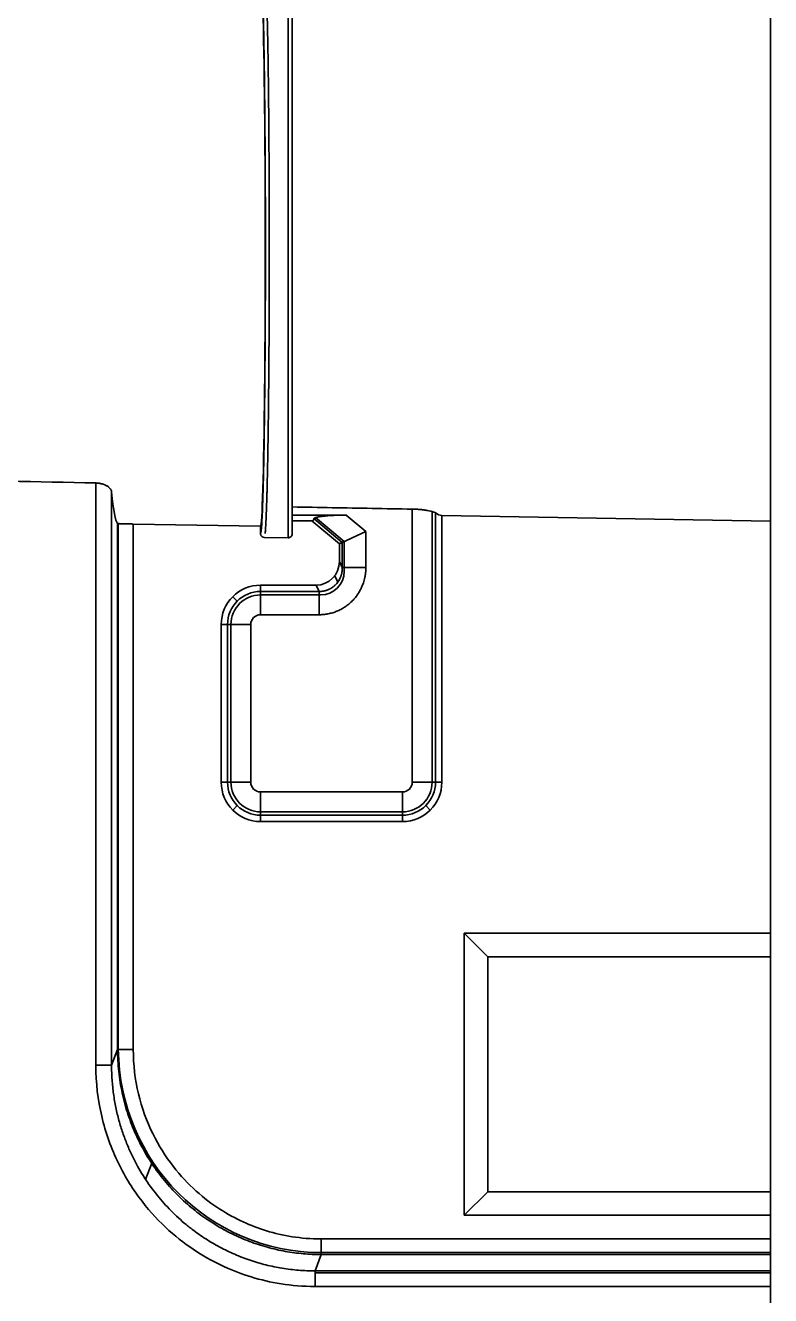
# Model space of a CAD drawing. Header units: millimetres. Extents: x 256 to 2096, y 1004 to 2403.
# Drawn here: x 877.4 to 972, y 2022.2 to 2183.4 of the extents above; entities that cross this region are included whole.
import ezdxf

# ---------------------------------------------------------------- set-up
doc = ezdxf.new("R2010")
doc.units = ezdxf.units.MM
doc.layers.add('1', color=7, linetype='Continuous', true_color=0xffffff)
doc.layers.add('8', color=7, linetype='Continuous', true_color=0xffffff)

msp = doc.modelspace()

# ---------------------------------------------------------------- linework, layer by layer
at = {"layer": '1', "color": 7, "linetype": 'Continuous', "lineweight": 35}
for p, q in [((910.721, 2191.767), (910.721, 2118.42)), ((971.964, 2120.533), (971.964, 2189.654)), ((911.229, 2122.333), (911.229, 2187.854)), ((886.315, 2125.378), (886.315, 2051.475)), ((888.313, 2124.259), (888.313, 2051.475)), ((911.229, 2121.311), (911.229, 2122.333)), ((926.478, 2122.061), (926.478, 2087.411)), ((928.995, 2087.411), (928.995, 2121.756)), ((929.432, 2121.579), (929.432, 2087.411)), ((889.067, 2120.256), (889.067, 2053.498)), ((889.167, 2053.498), (889.167, 2120.23)), ((891.065, 2120.17), (907.209, 2119.888)), ((891.065, 2120.17), (891.065, 2053.498)), ((907.209, 2118.973), (907.209, 2119.888)), ((911.229, 2120.594), (911.229, 2121.311)), ((911.229, 2121.311), (918.102, 2121.311)), ((911.229, 2120.594), (913.727, 2120.594)), ((911.229, 2118.92), (911.229, 2120.594)), ((913.727, 2120.594), (917.229, 2117.655)), ((917.602, 2117.829), (913.993, 2120.858)), ((914.21, 2120.988), (917.842, 2117.941)), ((920.591, 2119.223), (918.102, 2121.311)), ((930.229, 2121.262), (971.964, 2120.533)), ((930.229, 2087.411), (930.229, 2121.262)), ((971.964, 2068.262), (971.964, 2120.533)), ((907.701, 2118.473), (910.721, 2118.42)), ((917.602, 2117.829), (920.591, 2119.223)), ((920.591, 2114.66), (920.591, 2119.223)), ((917.229, 2117.655), (917.602, 2117.829)), ((917.229, 2117.655), (917.229, 2115.411)), ((917.602, 2114.66), (917.602, 2117.829)), ((917.842, 2114.177), (917.842, 2117.941)), ((917.602, 2114.66), (917.229, 2115.411)), ((917.032, 2112.809), (916.637, 2113.606)), ((920.591, 2114.66), (917.602, 2114.66)), ((914.263, 2112.411), (907.229, 2112.411)), ((907.229, 2112.411), (907.229, 2111.614)), ((914.659, 2111.614), (914.263, 2112.411)), ((903.694, 2110.947), (904.257, 2110.383)), ((907.229, 2108.659), (907.229, 2111.614)), ((907.229, 2111.614), (914.659, 2111.614)), ((907.229, 2111.177), (914.876, 2111.177)), ((914.659, 2108.659), (914.659, 2111.614)), ((907.229, 2108.659), (914.659, 2108.659)), ((902.229, 2107.411), (902.229, 2087.411)), ((902.229, 2107.411), (903.027, 2107.411)), ((905.981, 2107.411), (903.027, 2107.411)), ((903.027, 2087.411), (903.027, 2107.411)), ((903.464, 2087.411), (903.464, 2107.411)), ((905.981, 2087.411), (905.981, 2107.411)), ((902.229, 2087.411), (903.027, 2087.411)), ((905.981, 2087.411), (903.027, 2087.411)), ((925.229, 2086.163), (907.229, 2086.163)), ((907.229, 2086.163), (907.229, 2083.208)), ((925.229, 2086.163), (925.229, 2083.208)), ((926.478, 2087.411), (929.432, 2087.411)), ((930.229, 2087.411), (929.432, 2087.411)), ((904.257, 2084.439), (903.694, 2083.876)), ((928.201, 2084.439), (928.765, 2083.876)), ((925.229, 2083.645), (907.229, 2083.645)), ((925.229, 2083.208), (907.229, 2083.208)), ((907.229, 2082.411), (907.229, 2083.208)), ((925.229, 2082.411), (925.229, 2083.208)), ((907.229, 2082.411), (925.229, 2082.411)), ((888.313, 2051.475), (889.067, 2053.498)), ((891.065, 2053.498), (889.067, 2053.498)), ((886.315, 2051.475), (888.313, 2051.475)), ((892.632, 2036.995), (893.401, 2039.055)), ((971.964, 2029.439), (971.964, 2032.44)), ((914.922, 2029.439), (914.922, 2027.459)), ((914.922, 2029.439), (971.964, 2029.439)), ((971.964, 2029.439), (971.964, 2027.459)), ((914.15, 2025.386), (914.922, 2027.459)), ((914.922, 2027.701), (971.964, 2027.701)), ((914.922, 2027.459), (971.964, 2027.459)), ((971.964, 2025.386), (971.964, 2027.459)), ((914.15, 2025.386), (971.964, 2025.386)), ((914.15, 2023.405), (914.15, 2025.386)), ((971.964, 2025.144), (914.15, 2025.144)), ((971.964, 2025.386), (971.964, 2023.405)), ((914.15, 2023.405), (971.964, 2023.405)), ((971.964, 2023.405), (971.964, 2021.094))]:
    msp.add_line(p, q, dxfattribs=at)
for centre, radius, start, end in [((910.729, 2118.92), 0.5, 269, 0), ((907.229, 2107.411), 5, 90, 180), ((907.229, 2107.411), 4.203, 90, 180), ((907.229, 2107.411), 3.766, 90, 180), ((907.229, 2107.411), 1.248, 90, 180), ((907.229, 2087.411), 5, 180, 270), ((907.229, 2087.411), 4.203, 180, 270), ((907.229, 2087.411), 3.766, 180, 270), ((907.229, 2087.411), 1.248, 180, 270), ((925.229, 2087.411), 5, 270, 0), ((925.229, 2087.411), 1.248, 270, 0), ((925.229, 2087.411), 4.203, 270, 0), ((925.229, 2087.411), 3.766, 270, 0)]:
    msp.add_arc(centre, radius, start, end, dxfattribs=at)
for centre, major_axis, ratio, start_param, end_param in [((907.21, 2155.094), (0, 35.206), 0.0174551, 3.141288, 6.28349), ((889.168, 2155.094), (0, 34.891), 0.0524078, 2.6546252, 3.0863281), ((930.248, 2155.094), (0, 33.832), 0.1763278, 3.004456, 3.1385148), ((872.612, 2155.094), (-41.338, 34.422), 0.0559844, 3.0744618, 3.1982989), ((914.218, 2115.457), (-1.359, 2.739), 0.9811726, 2.6885354, 4.2441968), ((914.83, 2114.223), (-1.359, 2.739), 0.9811726, 2.6885354, 4.2441968), ((915.202, 2053.956), (9.186, 24.634), 0.9889372, 1.9415287, 3.4914293)]:
    msp.add_ellipse(centre, major_axis=major_axis, ratio=ratio, start_param=start_param, end_param=end_param, dxfattribs=at)
for points in [[(907.209, 2191.215), (907.251, 2191.216), (907.333, 2190.753), (907.452, 2188.687), (907.562, 2185.329), (907.658, 2180.81), (907.737, 2175.302), (907.796, 2169.018), (907.832, 2162.2), (907.844, 2155.106), (907.832, 2148.02), (907.796, 2141.18), (907.737, 2134.894), (907.662, 2129.623), (907.579, 2125.642), (907.498, 2122.822), (907.419, 2120.914), (907.344, 2119.724), (907.276, 2119.107), (907.231, 2118.972), (907.209, 2118.973)], [(820.274, 2126.739), (827.557, 2126.588), (842.16, 2126.285), (864.174, 2125.832), (878.923, 2125.53), (886.315, 2125.378)], [(911.229, 2122.333), (912.922, 2122.303), (916.308, 2122.242), (921.391, 2122.152), (924.782, 2122.091), (926.478, 2122.061)], [(907.72, 2118.49), (907.714, 2118.478), (907.707, 2118.473), (907.701, 2118.473)], [(891.065, 2053.498), (891.065, 2051.531), (891.52, 2047.804), (893.415, 2042.627), (896.066, 2038.499), (899.034, 2035.38), (902.055, 2033.118), (905.029, 2031.516), (907.945, 2030.414), (911.138, 2029.656), (913.612, 2029.439), (914.922, 2029.439)], [(886.315, 2051.475), (886.316, 2049.229), (886.819, 2044.951), (889.029, 2038.841), (892.117, 2034.02), (895.582, 2030.363), (899.114, 2027.713), (902.589, 2025.837), (905.995, 2024.547), (909.723, 2023.66), (912.617, 2023.406), (914.15, 2023.405)]]:
    msp.add_open_spline(points, degree=3, dxfattribs=at)
for points, knots in [([(907.701, 2191.714), (907.716, 2191.715), (907.731, 2191.683), (907.76, 2191.56), (907.774, 2191.47), (907.802, 2191.236), (907.816, 2191.093), (907.843, 2190.759), (907.856, 2190.569), (907.881, 2190.149), (907.894, 2189.918), (907.918, 2189.421), (907.93, 2189.155), (907.952, 2188.593), (907.964, 2188.298), (907.985, 2187.682), (907.996, 2187.362), (908.016, 2186.702), (908.026, 2186.363), (908.045, 2185.669), (908.054, 2185.315), (908.072, 2184.596), (908.08, 2184.232), (908.097, 2183.497), (908.105, 2183.126), (908.12, 2182.382), (908.127, 2182.009), (908.141, 2181.264), (908.148, 2180.892), (908.16, 2180.152), (908.166, 2179.784), (908.175, 2179.237), (908.179, 2178.965), (908.184, 2178.651), (908.186, 2178.494), (908.187, 2178.416), (908.188, 2178.377), (908.188, 2178.358), (908.188, 2178.348), (908.188, 2178.343), (908.188, 2178.341), (908.188, 2178.339), (908.188, 2178.339), (908.188, 2178.339), (908.188, 2178.338), (908.188, 2178.338), (908.188, 2178.338), (908.203, 2177.257), (908.217, 2176.131), (908.243, 2173.802), (908.255, 2172.6), (908.275, 2170.14), (908.285, 2168.881), (908.3, 2166.323), (908.307, 2165.024), (908.318, 2162.404), (908.322, 2161.082), (908.328, 2158.433), (908.33, 2157.105), (908.331, 2154.46), (908.331, 2153.142), (908.328, 2151.185), (908.326, 2150.536), (908.324, 2149.568), (908.323, 2149.085), (908.321, 2148.525), (908.32, 2148.246), (908.32, 2148.107), (908.32, 2148.037), (908.319, 2148.002), (908.319, 2147.985), (908.319, 2147.976), (908.319, 2147.972), (908.319, 2147.97), (908.319, 2147.969), (908.319, 2147.968), (908.319, 2147.968), (908.316, 2146.851), (908.311, 2145.729), (908.299, 2143.489), (908.292, 2142.371), (908.276, 2140.149), (908.267, 2139.047), (908.247, 2136.872), (908.236, 2135.801), (908.212, 2133.704), (908.199, 2132.679), (908.171, 2130.693), (908.155, 2129.732), (908.123, 2127.892), (908.106, 2127.012), (908.079, 2125.767), (908.069, 2125.364), (908.055, 2124.781), (908.047, 2124.494), (908.039, 2124.169), (908.034, 2124.009), (908.032, 2123.93), (908.031, 2123.89), (908.03, 2123.87), (908.03, 2123.86), (908.03, 2123.855), (908.03, 2123.853), (908.03, 2123.852), (908.03, 2123.851), (908.03, 2123.851), (908.03, 2123.851), (908.03, 2123.851), (908.03, 2123.85), (908.022, 2123.556), (908.013, 2123.255), (907.993, 2122.649), (907.983, 2122.344), (907.961, 2121.741), (907.949, 2121.442), (907.925, 2120.864), (907.912, 2120.585), (907.884, 2120.059), (907.87, 2119.813), (907.84, 2119.368), (907.824, 2119.17), (907.806, 2118.992), (907.805, 2118.979), (907.804, 2118.967)], [0, 0, 0, 0, 0.0166237, 0.0166237, 0.0332474, 0.0332474, 0.0498712, 0.0498712, 0.0664949, 0.0664949, 0.0831186, 0.0831186, 0.0997423, 0.0997423, 0.1163661, 0.1163661, 0.1329898, 0.1329898, 0.1496135, 0.1496135, 0.1662372, 0.1662372, 0.1828609, 0.1828609, 0.1994847, 0.1994847, 0.2161084, 0.2161084, 0.2327321, 0.2327321, 0.2493558, 0.2493558, 0.2576677, 0.2618236, 0.2639016, 0.2649406, 0.2654601, 0.2657198, 0.2658497, 0.2659146, 0.2659471, 0.2659633, 0.2659714, 0.2659755, 0.2659775, 0.2659775, 0.2659796, 0.2659796, 0.299227, 0.299227, 0.3324744, 0.3324744, 0.3657219, 0.3657219, 0.3989693, 0.3989693, 0.4322168, 0.4322168, 0.4654642, 0.4654642, 0.4987117, 0.4987117, 0.5153354, 0.5153354, 0.5236473, 0.5278032, 0.5298812, 0.5309201, 0.5314396, 0.5316994, 0.5318292, 0.5318942, 0.5319266, 0.5319429, 0.531951, 0.531951, 0.5319591, 0.5319591, 0.5652066, 0.5652066, 0.598454, 0.598454, 0.6317015, 0.6317015, 0.6649489, 0.6649489, 0.6981963, 0.6981963, 0.7314438, 0.7314438, 0.7646912, 0.7646912, 0.781315, 0.781315, 0.7896268, 0.7937827, 0.7958607, 0.7968997, 0.7974192, 0.7976789, 0.7978088, 0.7978737, 0.7979062, 0.7979224, 0.7979306, 0.7979346, 0.7979366, 0.7979366, 0.7979387, 0.7979387, 0.8311861, 0.8311861, 0.8644336, 0.8644336, 0.897681, 0.897681, 0.9309285, 0.9309285, 0.9641759, 0.9641759, 0.9974233, 0.9974233, 1, 1, 1, 1]), ([(886.315, 2125.378), (886.384, 2125.377), (886.452, 2125.373), (886.587, 2125.362), (886.653, 2125.354), (886.785, 2125.335), (886.85, 2125.324), (886.978, 2125.296), (887.041, 2125.281), (887.162, 2125.247), (887.22, 2125.229), (887.306, 2125.199), (887.334, 2125.189), (887.389, 2125.167), (887.416, 2125.156), (887.496, 2125.122), (887.547, 2125.098), (887.645, 2125.048), (887.737, 2124.997), (887.82, 2124.941), (887.88, 2124.898), (887.899, 2124.884), (887.936, 2124.855), (887.954, 2124.84), (888.04, 2124.766), (888.098, 2124.705), (888.159, 2124.626), (888.17, 2124.61), (888.192, 2124.579), (888.202, 2124.563), (888.231, 2124.515), (888.248, 2124.483), (888.289, 2124.387), (888.306, 2124.323), (888.313, 2124.259)], [0, 0, 0, 0, 0.0625, 0.0625, 0.125, 0.125, 0.1875, 0.1875, 0.25, 0.25, 0.3125, 0.3125, 0.34375, 0.34375, 0.375, 0.375, 0.4375, 0.4375, 0.5, 0.5625, 0.5625, 0.59375, 0.59375, 0.625, 0.625, 0.75, 0.75, 0.78125, 0.78125, 0.8125, 0.8125, 0.875, 0.875, 1, 1, 1, 1]), ([(926.478, 2122.061), (926.655, 2122.058), (926.83, 2122.051), (927.088, 2122.037), (927.173, 2122.032), (927.3, 2122.022), (927.342, 2122.019), (927.426, 2122.012), (927.468, 2122.008), (927.675, 2121.989), (927.833, 2121.971), (928.058, 2121.941), (928.132, 2121.93), (928.239, 2121.914), (928.274, 2121.908), (928.326, 2121.899), (928.344, 2121.897), (928.378, 2121.891), (928.395, 2121.888), (928.545, 2121.861), (928.667, 2121.836), (928.834, 2121.798), (928.887, 2121.785), (928.949, 2121.768), (928.962, 2121.765), (928.986, 2121.758), (928.998, 2121.755), (929.033, 2121.745), (929.056, 2121.739), (929.164, 2121.705), (929.237, 2121.679), (929.326, 2121.641), (929.352, 2121.629), (929.386, 2121.61), (929.397, 2121.604), (929.416, 2121.591), (929.425, 2121.585), (929.432, 2121.579)], [0, 0, 0, 0, 0.125, 0.125, 0.1875, 0.1875, 0.21875, 0.21875, 0.25, 0.25, 0.375, 0.375, 0.4375, 0.4375, 0.46875, 0.46875, 0.484375, 0.484375, 0.5, 0.5, 0.625, 0.625, 0.6875, 0.6875, 0.703125, 0.703125, 0.71875, 0.71875, 0.75, 0.75, 0.875, 0.875, 0.9375, 0.9375, 0.96875, 0.96875, 1, 1, 1, 1]), ([(889.067, 2120.256), (889.074, 2120.249), (889.093, 2120.243), (889.138, 2120.234), (889.156, 2120.231), (889.187, 2120.227), (889.198, 2120.226), (889.222, 2120.223), (889.235, 2120.222), (889.301, 2120.216), (889.364, 2120.212), (889.474, 2120.206), (889.514, 2120.204), (889.576, 2120.202), (889.598, 2120.201), (889.642, 2120.2), (889.664, 2120.199), (889.779, 2120.195), (889.878, 2120.192), (890.011, 2120.189), (890.038, 2120.189), (890.093, 2120.188), (890.121, 2120.187), (890.206, 2120.185), (890.263, 2120.184), (890.439, 2120.181), (890.56, 2120.179), (890.716, 2120.176), (890.747, 2120.175), (890.811, 2120.174), (890.842, 2120.174), (890.937, 2120.172), (891.001, 2120.171), (891.065, 2120.17)], [0, 0, 0, 0, 0.125, 0.125, 0.1875, 0.1875, 0.21875, 0.21875, 0.25, 0.25, 0.375, 0.375, 0.4375, 0.4375, 0.46875, 0.46875, 0.5, 0.5, 0.625, 0.625, 0.65625, 0.65625, 0.6875, 0.6875, 0.75, 0.75, 0.875, 0.875, 0.90625, 0.90625, 0.9375, 0.9375, 1, 1, 1, 1]), ([(913.993, 2120.858), (913.991, 2120.872), (913.999, 2120.887), (914.035, 2120.917), (914.062, 2120.932), (914.108, 2120.952), (914.117, 2120.956), (914.138, 2120.964), (914.17, 2120.975), (914.207, 2120.987), (914.286, 2121.01), (914.347, 2121.026), (914.431, 2121.044), (914.449, 2121.048), (914.484, 2121.055), (914.502, 2121.059), (914.558, 2121.07), (914.596, 2121.077), (914.714, 2121.098), (914.797, 2121.111), (914.973, 2121.137), (915.064, 2121.149), (915.184, 2121.164), (915.208, 2121.167), (915.257, 2121.172), (915.33, 2121.181), (915.405, 2121.189), (915.555, 2121.204), (915.658, 2121.213), (915.866, 2121.231), (915.971, 2121.239), (916.186, 2121.254), (916.295, 2121.26), (916.461, 2121.27), (916.517, 2121.273), (916.628, 2121.278), (916.684, 2121.281), (916.964, 2121.293), (917.189, 2121.3), (917.643, 2121.309), (917.872, 2121.311), (918.102, 2121.311)], [0, 0, 0, 0, 0.0625, 0.0625, 0.125, 0.125, 0.140625, 0.140625, 0.15625, 0.1875, 0.1875, 0.25, 0.25, 0.265625, 0.265625, 0.28125, 0.28125, 0.3125, 0.3125, 0.375, 0.375, 0.4375, 0.4375, 0.453125, 0.453125, 0.46875, 0.5, 0.5, 0.5625, 0.5625, 0.625, 0.625, 0.6875, 0.6875, 0.71875, 0.71875, 0.75, 0.75, 0.875, 0.875, 1, 1, 1, 1]), ([(907.701, 2118.473), (907.668, 2118.473), (907.636, 2118.477), (907.589, 2118.487), (907.573, 2118.491), (907.542, 2118.501), (907.527, 2118.507), (907.482, 2118.526), (907.454, 2118.541), (907.414, 2118.569), (907.401, 2118.579), (907.376, 2118.6), (907.364, 2118.611), (907.33, 2118.645), (907.31, 2118.67), (907.283, 2118.711), (907.275, 2118.725), (907.26, 2118.753), (907.246, 2118.783), (907.235, 2118.813), (907.226, 2118.844), (907.222, 2118.86), (907.213, 2118.908), (907.209, 2118.94), (907.209, 2118.973)], [0, 0, 0, 0, 0.125, 0.125, 0.1875, 0.1875, 0.25, 0.25, 0.375, 0.375, 0.4375, 0.4375, 0.5, 0.5, 0.625, 0.625, 0.6875, 0.6875, 0.75, 0.8125, 0.8125, 0.875, 0.875, 1, 1, 1, 1]), ([(914.659, 2111.614), (914.668, 2111.614), (914.686, 2111.614), (914.713, 2111.614), (914.741, 2111.614), (914.768, 2111.614), (914.795, 2111.615), (914.822, 2111.616), (914.849, 2111.617), (914.876, 2111.619), (914.903, 2111.621), (914.93, 2111.623), (914.957, 2111.625), (914.984, 2111.627), (915.011, 2111.63), (915.037, 2111.633), (915.064, 2111.636), (915.091, 2111.64), (915.118, 2111.643), (915.144, 2111.647), (915.171, 2111.652), (915.197, 2111.656), (915.224, 2111.661), (915.25, 2111.666), (915.276, 2111.671), (915.303, 2111.676), (915.329, 2111.682), (915.355, 2111.688), (915.381, 2111.694), (915.407, 2111.701), (915.433, 2111.707), (915.459, 2111.714), (915.484, 2111.721), (915.51, 2111.729), (915.535, 2111.736), (915.561, 2111.744), (915.586, 2111.752), (915.612, 2111.76), (915.637, 2111.769), (915.662, 2111.778), (915.687, 2111.787), (915.712, 2111.796), (915.737, 2111.805), (915.762, 2111.815), (915.786, 2111.825), (915.811, 2111.835), (915.835, 2111.845), (915.86, 2111.856), (915.884, 2111.867), (915.908, 2111.878), (915.932, 2111.889), (915.956, 2111.9), (915.979, 2111.912), (916.003, 2111.924), (916.027, 2111.936), (916.05, 2111.948), (916.073, 2111.961), (916.096, 2111.974), (916.12, 2111.987), (916.142, 2112), (916.165, 2112.013), (916.188, 2112.027), (916.21, 2112.041), (916.233, 2112.055), (916.255, 2112.069), (916.277, 2112.083), (916.299, 2112.098), (916.321, 2112.112), (916.343, 2112.127), (916.364, 2112.143), (916.385, 2112.158), (916.407, 2112.174), (916.428, 2112.189), (916.449, 2112.205), (916.47, 2112.222), (916.49, 2112.238), (916.511, 2112.254), (916.531, 2112.271), (916.551, 2112.288), (916.571, 2112.305), (916.591, 2112.322), (916.611, 2112.34), (916.63, 2112.357), (916.65, 2112.375), (916.669, 2112.393), (916.688, 2112.411), (916.769, 2112.49), (916.907, 2112.64), (917.084, 2112.876), (917.241, 2113.135), (917.335, 2113.333), (917.385, 2113.456), (917.4, 2113.497), (917.416, 2113.538), (917.431, 2113.58), (917.445, 2113.623), (917.459, 2113.666), (917.472, 2113.71), (917.485, 2113.755), (917.497, 2113.8), (917.509, 2113.846), (917.52, 2113.892), (917.531, 2113.939), (917.541, 2113.987), (917.55, 2114.035), (917.559, 2114.084), (917.567, 2114.134), (917.574, 2114.184), (917.58, 2114.235), (917.586, 2114.286), (917.591, 2114.338), (917.595, 2114.39), (917.598, 2114.443), (917.601, 2114.497), (917.602, 2114.551), (917.603, 2114.605), (917.602, 2114.642), (917.602, 2114.66)], [0, 0, 0, 0, 0.0057438, 0.0114826, 0.0172165, 0.0229455, 0.0286698, 0.0343893, 0.0401042, 0.0458145, 0.0515202, 0.0572214, 0.0629182, 0.0686106, 0.0742987, 0.0799825, 0.0856622, 0.0913377, 0.0970091, 0.1026766, 0.1083401, 0.1139997, 0.1196555, 0.1253075, 0.1309558, 0.1366005, 0.1422416, 0.1478792, 0.1535133, 0.159144, 0.1647714, 0.1703955, 0.1760164, 0.1816342, 0.1872489, 0.1928605, 0.1984692, 0.204075, 0.209678, 0.2152782, 0.2208757, 0.2264706, 0.2320629, 0.2376526, 0.2432399, 0.2488249, 0.2544075, 0.2599878, 0.2655659, 0.2711419, 0.2767159, 0.2822878, 0.2878578, 0.2934259, 0.2989922, 0.3045567, 0.3101195, 0.3156808, 0.3212405, 0.3267986, 0.3323554, 0.3379108, 0.3434649, 0.3490177, 0.3545694, 0.36012, 0.3656696, 0.3712182, 0.3767658, 0.3823126, 0.3878587, 0.393404, 0.3989487, 0.4044928, 0.4100363, 0.4155795, 0.4211222, 0.4266646, 0.4322067, 0.4377487, 0.4432905, 0.4488323, 0.454374, 0.4599158, 0.4654578, 0.4709999, 0.4765423, 0.5370439, 0.5992641, 0.6632725, 0.729133, 0.7382649, 0.7474986, 0.7568341, 0.7662716, 0.7758114, 0.7854535, 0.7951982, 0.8050455, 0.8149956, 0.8250487, 0.8352049, 0.8454643, 0.8558271, 0.8662933, 0.8768632, 0.8875367, 0.8983141, 0.9091954, 0.9201808, 0.9312703, 0.942464, 0.9537622, 0.9651647, 0.9766718, 0.9882836, 1, 1, 1, 1]), ([(914.659, 2108.659), (914.672, 2108.66), (914.697, 2108.66), (914.736, 2108.66), (914.776, 2108.661), (914.815, 2108.661), (914.856, 2108.663), (914.896, 2108.664), (914.938, 2108.666), (914.98, 2108.668), (915.022, 2108.67), (915.065, 2108.673), (915.108, 2108.676), (915.152, 2108.68), (915.196, 2108.683), (915.241, 2108.688), (915.287, 2108.692), (915.332, 2108.697), (915.379, 2108.703), (915.425, 2108.708), (915.473, 2108.715), (915.52, 2108.721), (915.568, 2108.729), (915.617, 2108.736), (915.666, 2108.745), (915.715, 2108.753), (915.765, 2108.763), (915.897, 2108.788), (916.104, 2108.835), (916.381, 2108.912), (916.641, 2108.999), (916.896, 2109.096), (917.148, 2109.206), (917.399, 2109.33), (917.64, 2109.464), (917.941, 2109.649), (918.32, 2109.917), (918.761, 2110.297), (919.165, 2110.728), (919.448, 2111.101), (919.636, 2111.384), (919.763, 2111.592), (919.881, 2111.805), (919.99, 2112.02), (920.089, 2112.235), (920.185, 2112.465), (920.282, 2112.728), (920.38, 2113.047), (920.451, 2113.337), (920.497, 2113.576), (920.524, 2113.739), (920.545, 2113.891), (920.561, 2114.033), (920.572, 2114.164), (920.58, 2114.285), (920.586, 2114.394), (920.589, 2114.493), (920.591, 2114.58), (920.591, 2114.634), (920.591, 2114.66)], [0, 0, 0, 0, 0.0040809, 0.0082172, 0.0124089, 0.016656, 0.0209585, 0.0253164, 0.0297298, 0.0341986, 0.0387229, 0.0433025, 0.0479376, 0.0526281, 0.057374, 0.0621752, 0.0670318, 0.0719436, 0.0769108, 0.0819332, 0.0870107, 0.0921435, 0.0973313, 0.1025742, 0.107872, 0.1132248, 0.1186325, 0.1240949, 0.1560996, 0.1867107, 0.2159229, 0.2437381, 0.2739721, 0.3038152, 0.3332682, 0.3623322, 0.4166061, 0.4816698, 0.5484097, 0.6051679, 0.6312111, 0.6571741, 0.6830606, 0.7088729, 0.7346124, 0.7587346, 0.7885755, 0.8241325, 0.8654021, 0.8841968, 0.9018061, 0.9182291, 0.9334653, 0.9475147, 0.9603782, 0.9720568, 0.9825521, 0.9918659, 1, 1, 1, 1]), ([(889.067, 2053.498), (889.068, 2052.552), (889.12, 2051.61), (889.321, 2049.749), (889.47, 2048.829), (889.862, 2047.022), (890.104, 2046.136), (890.675, 2044.405), (891.004, 2043.561), (891.741, 2041.921), (892.149, 2041.126), (893.038, 2039.592), (893.518, 2038.853), (894.543, 2037.437), (895.088, 2036.759), (896.233, 2035.472), (896.834, 2034.861), (898.083, 2033.71), (898.731, 2033.169), (900.066, 2032.161), (900.754, 2031.693), (902.159, 2030.831), (902.877, 2030.437), (904.336, 2029.723), (905.076, 2029.404), (906.572, 2028.839), (907.328, 2028.593), (908.845, 2028.175), (909.608, 2028.002), (911.133, 2027.728), (911.897, 2027.627), (913.416, 2027.492), (914.173, 2027.459), (914.922, 2027.459)], [0, 0, 0, 0, 0.0625, 0.0625, 0.125, 0.125, 0.1875, 0.1875, 0.25, 0.25, 0.3125, 0.3125, 0.375, 0.375, 0.4375, 0.4375, 0.5, 0.5, 0.5625, 0.5625, 0.625, 0.625, 0.6875, 0.6875, 0.75, 0.75, 0.8125, 0.8125, 0.875, 0.875, 0.9375, 0.9375, 1, 1, 1, 1]), ([(888.313, 2051.475), (888.312, 2050.851), (888.334, 2050.235), (888.418, 2049.024), (888.48, 2048.428), (888.641, 2047.26), (888.74, 2046.687), (888.971, 2045.565), (889.103, 2045.016), (889.396, 2043.944), (889.557, 2043.421), (889.906, 2042.401), (890.093, 2041.905), (890.49, 2040.941), (890.699, 2040.472), (891.028, 2039.79), (891.196, 2039.455), (891.397, 2039.072), (891.499, 2038.883), (891.551, 2038.789), (891.576, 2038.743), (891.589, 2038.719), (891.596, 2038.708), (891.599, 2038.702), (891.6, 2038.699), (891.601, 2038.698), (891.602, 2038.697), (892.051, 2037.886), (892.539, 2037.108), (893.583, 2035.619), (894.139, 2034.91), (895.309, 2033.564), (895.924, 2032.927), (896.883, 2032.03), (897.208, 2031.74), (897.705, 2031.32), (897.955, 2031.114), (898.251, 2030.88), (898.399, 2030.764), (898.474, 2030.707), (898.511, 2030.678), (898.53, 2030.664), (898.539, 2030.657), (898.544, 2030.654), (898.546, 2030.652), (898.547, 2030.651), (898.548, 2030.65), (898.548, 2030.65), (898.548, 2030.65), (899.102, 2030.228), (900.244, 2029.428), (902.049, 2028.371), (903.307, 2027.766), (904.588, 2027.213), (905.24, 2026.963), (906.562, 2026.516), (907.233, 2026.319), (908.589, 2025.981), (909.274, 2025.839), (910.655, 2025.613), (911.351, 2025.527), (912.747, 2025.414), (913.448, 2025.386), (914.15, 2025.386)], [0, 0, 0, 0, 0.03125, 0.03125, 0.0625, 0.0625, 0.09375, 0.09375, 0.125, 0.125, 0.15625, 0.15625, 0.1875, 0.1875, 0.21875, 0.21875, 0.234375, 0.2421875, 0.2460937, 0.2480469, 0.2490234, 0.2495117, 0.2497559, 0.2498779, 0.249939, 0.249939, 0.25, 0.25, 0.3125, 0.3125, 0.375, 0.375, 0.4375, 0.4375, 0.46875, 0.46875, 0.484375, 0.4921875, 0.4960938, 0.4980469, 0.4990234, 0.4995117, 0.4997559, 0.4998779, 0.499939, 0.4999695, 0.4999847, 0.4999847, 0.5, 0.5, 0.5625, 0.625, 0.6875, 0.6875, 0.75, 0.75, 0.8125, 0.8125, 0.875, 0.875, 0.9375, 0.9375, 1, 1, 1, 1])]:
    msp.add_open_spline(points, degree=3, knots=knots, dxfattribs=at)
at = {"layer": '8', "color": 7, "linetype": 'Continuous', "lineweight": 35}
for p, q in [((933.065, 2032.439), (933.065, 2068.262)), ((933.065, 2068.262), (936.065, 2065.262)), ((933.065, 2068.262), (971.964, 2068.262)), ((971.964, 2068.262), (971.964, 2065.262)), ((936.065, 2065.262), (936.065, 2035.439)), ((971.964, 2065.262), (936.065, 2065.262)), ((971.964, 2065.262), (971.964, 2035.439)), ((933.065, 2032.439), (936.065, 2035.439)), ((936.065, 2035.439), (971.964, 2035.439)), ((971.964, 2035.439), (971.964, 2032.439)), ((971.964, 2032.439), (933.065, 2032.439))]:
    msp.add_line(p, q, dxfattribs=at)

doc.saveas('drawing.dxf')
